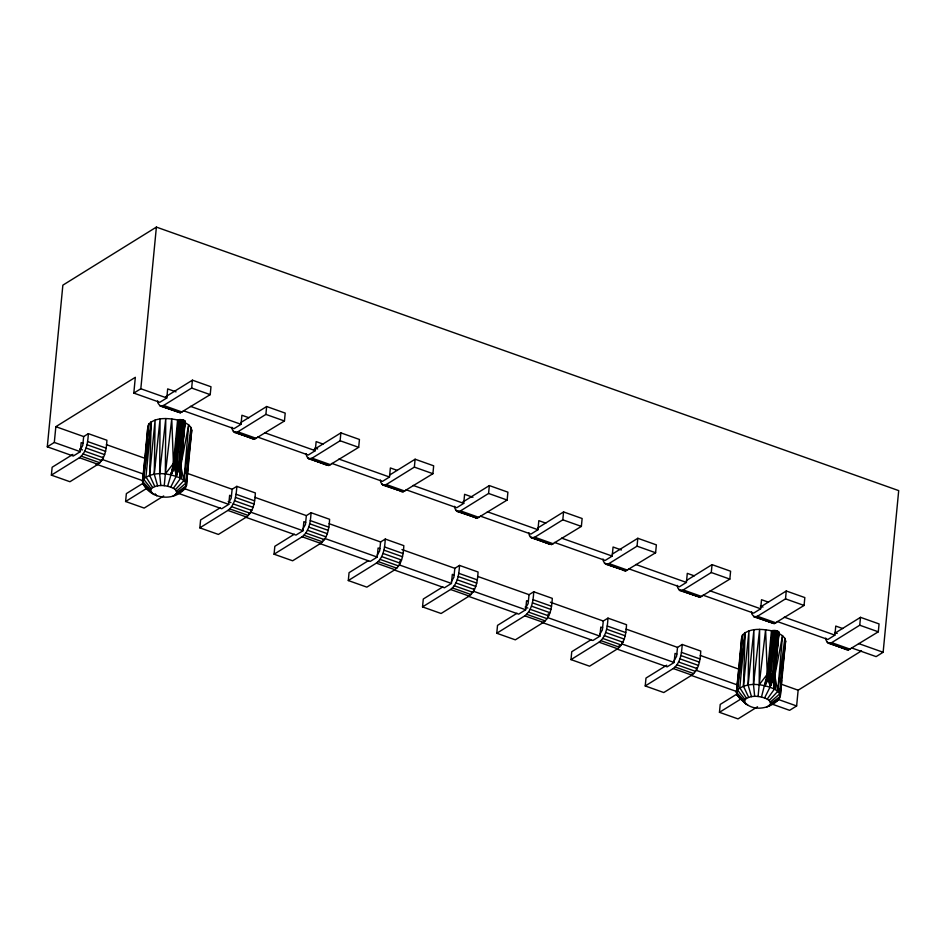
<?xml version="1.0" encoding="UTF-8"?>
<svg xmlns="http://www.w3.org/2000/svg" width="946" height="946" viewBox="0 0 946 946"><rect width="100%" height="100%" fill="white"/><g stroke="black" fill="none" stroke-linecap="round" stroke-linejoin="round"><path stroke-width="1.42" d="M152.093 493.233L150.591 490.194L151.171 488.739C157.308 483.749 166.638 485.239 173.39 488.254L180.591 478.25L180.591 466.839L188.68 424.896L184.943 422.543L185.014 421.088L183.713 420.19L177.6 419.941C168.175 418.203 156.374 416.89 148.782 423.985L147.883 426.516L142.574 481.479L143.106 484.021C151.573 499.642 174.194 501.794 185.451 488.041L186.409 485.629L191.742 430.194L190.997 427.509L188.68 424.896L183.902 480.556L175.377 489.638L176.89 492.677L174.868 495.385M768.72 706.201L770.742 703.493L769.228 700.454L777.754 691.372L782.531 635.712L784.849 638.325L785.594 641.01L780.261 696.445L779.303 698.858C771.073 708.318 754.08 712.267 744.75 702.535L745.022 699.555C751.159 694.565 760.489 696.055 767.241 699.07L774.443 689.066L774.443 677.655L782.531 635.712L778.795 633.359L778.097 640.608M176.89 492.677L186.409 485.629L185.889 483.075L183.902 480.556L180.591 478.25L180.651 466.626L185.274 421.597M770.742 703.493L780.261 696.445L779.74 693.891L777.754 691.372L774.443 689.066L774.502 677.442L779.126 632.413L776.607 630.663L771.451 630.757C762.027 629.019 750.225 627.706 742.634 634.801L741.735 637.332L736.426 692.295L736.958 694.837L738.944 697.356L745.945 704.049M160.82 485.558L159.638 473.757L160.075 418.948L154.269 474.218L157.604 485.83M754.672 696.374L753.489 684.573L753.927 629.764L748.12 685.034L751.455 696.646M150.591 490.194L142.574 481.479L143.544 479.066C153.772 470.741 169.334 473.213 180.591 478.25L181.088 465.089L177.493 463.114L173.414 463.434L165.337 473.97L164.249 485.688M744.443 701.01L736.426 692.295L737.395 689.882C747.624 681.558 763.186 684.029 774.443 689.066L774.94 675.905L772.421 674.167L767.265 674.25L759.189 684.786L758.089 696.504M184.482 420.615L180.296 464.108L178.841 468.577L180.591 478.25L181.064 465.586C180.426 471.226 172.716 467.738 173.414 463.434L171.758 418.889L165.337 473.97L165.763 418.558L159.638 473.757M778.333 631.431L774.147 674.924L772.693 679.394L774.443 689.066L775.022 672.5M154.269 474.218L155.109 420.048L149.598 475.306L154.801 486.492M181.679 419.622L176.37 468.164L176.181 476.287L170.753 487.084M748.12 685.034L748.96 630.864L743.45 686.122L748.653 697.308M167.631 486.209L170.99 474.833L174.785 466.981L176.311 468.128L176.181 476.287L178.841 468.577L177.576 468.577L176.181 476.287L174.785 466.981L177.493 463.114L176.37 468.164L178.569 463.339L182.755 419.847M775.531 630.438L770.221 678.98L770.032 687.115L764.605 697.9M149.598 475.306L151.254 421.762L143.544 479.066L151.171 488.739M743.45 686.122L745.105 632.578L737.395 689.882L745.022 699.555M143.343 481.147L143.106 484.021L150.899 491.719M143.946 473.958L144.3 469.654M144.773 463.895L145.258 458.148M145.613 453.832L147.883 426.516M744.75 702.535L736.958 694.837L737.431 689.09M738.034 681.9L738.388 677.584M738.743 673.28L739.346 666.09M739.583 663.217L741.735 637.332M186.409 485.629L188.502 460.643M188.751 457.71L189.366 450.367M189.614 447.423L190.099 441.546M780.261 696.445L781.621 680.28M781.857 677.348L782.484 669.993M782.85 665.582L783.335 659.705M783.714 655.306L784.199 649.429M176.571 491.151L185.889 483.075L190.997 427.509L183.902 480.556L180.757 466.035M770.422 701.967L779.74 693.891L784.849 638.325L777.754 691.372L774.916 676.402C774.289 682.054 766.544 678.554 767.265 674.25L765.61 629.705L759.189 684.786L759.614 629.374L753.489 684.573M83.023 443.26L81.167 442.61L80.292 451.668L73.28 456.031L47.3 446.808L62.862 285.16L156.386 227.099L898.7 490.619L883.138 652.267L876.126 656.619L851.506 647.88M47.3 446.808L54.312 442.444L55.838 426.681L135.325 377.324L133.812 393.098L159.791 402.322L166.803 397.97L167.679 388.901L176.027 391.869M55.838 426.681L83.674 436.555L88.345 433.658L106.898 440.245C106.437 448.747 105.266 458.739 97.994 464.309L69.933 481.727L51.38 475.14L52.136 467.253L72.877 454.387M83.674 436.555L82.728 445.519L80.197 449.835M51.38 475.14L79.429 457.722C86.701 452.153 87.883 442.16 88.345 433.658M100.229 461.033L102.57 459.579L102.818 456.989M163.682 495.964L144.17 508.085L125.605 501.498L126.362 493.611L143.449 483.004M133.812 393.098L140.824 388.747L156.386 227.099M143.544 479.066L148.782 423.985L142.574 481.479M151.254 421.762L145.944 476.961L152.602 487.486M177.6 419.941L173.414 463.434L170.99 474.833L174.584 466.756L177.493 463.114L174.159 466.189L170.99 474.833L174.253 463.162L178.439 419.669M179.456 419.527L175.258 463.02L173.697 465.302L170.99 474.833L174.301 466.39L177.493 463.114M174.159 466.189L176.37 462.996L180.556 419.504M178.569 463.339L176.949 468.412L176.181 476.287L178.759 468.589L177.576 468.577L180.296 464.108L180.591 478.25L181.088 465.089L180.284 467.513L180.591 478.25L179.279 468.424L180.296 464.108L177.233 468.495L176.181 476.287L175.116 467.3L176.311 468.128M177.233 468.495L179.527 463.682L183.713 420.19M180.284 467.513L185.014 421.088M181.171 461.683L181.869 454.435M182.152 451.538L184.659 425.44M160.252 406.059L163.599 405.467L191.66 388.049L192.416 380.174L210.982 386.76L210.213 394.636L180.39 412.787L160.252 406.059L158.1 403.327L157.675 400.915M186.196 472.965L232.137 489.259L236.807 486.362L255.361 492.949C254.9 501.451 253.729 511.443 246.457 517.013L218.396 534.431L199.843 527.844L200.599 519.957L220.111 507.848M177.99 493.197L221.742 508.735L228.755 504.372L229.63 495.314L231.486 495.964M232.137 489.259L231.191 498.223L228.66 502.539M183.429 410.718L234.017 428.668L241.029 424.316L241.904 415.247L248.869 417.718M199.843 527.844L227.891 510.426C235.164 504.857 236.346 494.864 236.807 486.362M248.692 513.737L251.033 512.283L251.281 509.693M234.478 432.417L237.836 431.825L265.897 414.407L266.654 406.52L285.207 413.106L284.45 420.994L254.616 439.133L234.478 432.417L232.326 429.685L231.9 427.261M254.864 497.336L306.362 515.617L311.045 512.708L329.598 519.307C329.137 527.797 327.955 537.789 320.682 543.371L292.633 560.789L274.068 554.202L274.825 546.315L294.348 534.194M245.381 517.119L295.98 535.081L302.992 530.73L303.867 521.66L305.724 522.322M306.362 515.617L305.428 524.569L302.886 528.897M257.655 437.064L308.254 455.026L315.266 450.674L316.141 441.605L323.094 444.076M274.068 554.202L302.129 536.784C309.401 531.203 310.572 521.211 311.045 512.708M308.715 458.763L312.062 458.171L340.122 440.753L340.879 432.878L359.445 439.464L358.676 447.34L328.841 465.491L308.715 458.763L306.563 456.031L306.137 453.619M329.102 523.682L380.599 541.963L385.27 539.066L403.824 545.653C403.363 554.155 402.192 564.147 394.92 569.717L366.859 587.135L348.305 580.548L349.062 572.661L368.573 560.552M319.606 543.477L370.205 561.439L377.218 557.076L378.093 548.018L379.949 548.668M380.599 541.963L379.653 550.927L377.123 555.243M331.892 463.422L382.48 481.372L389.492 477.021L390.367 467.951L397.332 470.422M348.305 580.548L376.354 563.13C383.627 557.561 384.809 547.568 385.27 539.066M399.862 561.096L399.484 564.987L451.455 583.434L452.33 574.364L454.186 575.026M382.941 485.121L386.299 484.529L414.36 467.111L415.117 459.224L433.67 465.81L432.913 473.698L403.079 491.837L382.941 485.121L380.789 482.389L380.363 479.965M401.932 549.543L454.825 568.321L459.508 565.412L478.061 572.011C477.6 580.501 476.417 590.493 469.145 596.075L441.096 613.493L422.531 606.906L423.288 599.019L442.811 586.898M454.825 568.321L453.891 577.273L451.348 581.601M406.118 489.768L456.717 507.73L463.729 503.378L464.604 494.309L472.953 497.277M422.531 606.906L450.592 589.488C457.864 583.907 459.035 573.915 459.508 565.412M471.38 592.787L473.721 591.333L473.97 588.743M457.178 511.467L460.525 510.875L488.585 493.457L489.342 485.582L507.907 492.168L507.139 500.044L477.304 518.195L457.178 511.467L455.026 508.735L454.6 506.323M477.564 576.386L529.062 594.667L533.733 591.77L552.287 598.357C551.825 606.859 550.655 616.851 543.382 622.421L515.322 639.839L496.768 633.252L497.525 625.365L517.036 613.256M468.069 596.181L518.668 614.143L525.68 609.78L526.555 600.722L528.412 601.372M529.062 594.667L528.116 603.631L525.586 607.947M480.355 516.126L530.942 534.076L537.955 529.725L538.83 520.655L545.795 523.126M496.768 633.252L524.817 615.834C532.09 610.265 533.272 600.272 533.733 591.77M548.325 613.8L547.947 617.691L599.918 636.138L600.793 627.068L602.637 627.73M531.404 537.825L534.762 537.233L562.811 519.815L563.58 511.928L582.133 518.514L581.376 526.402L551.542 544.541L531.404 537.825L529.252 535.093L528.826 532.669M550.395 602.247L603.288 621.025L607.971 618.128L626.524 624.715C626.063 633.205 624.88 643.197 617.608 648.779L589.559 666.197L570.994 659.61L571.751 651.723L591.274 639.602M603.288 621.025L602.354 629.977L599.811 634.305M554.581 542.472L605.18 560.434L612.192 556.082L613.067 547.013L621.416 549.981M570.994 659.61L599.055 642.192C606.327 636.611 607.498 626.619 607.971 618.128M618.672 646.224L622.184 644.037L622.433 641.447M605.641 564.171L608.988 563.58L637.048 546.161L637.805 538.286L656.37 544.872L655.602 552.748L625.767 570.899L605.641 564.171L603.489 561.439L603.063 559.027M626.027 629.09L677.525 647.383L682.196 644.474L700.75 651.061C700.288 659.563 699.118 669.555 691.845 675.125L663.785 692.543L645.231 685.956L645.988 678.069L666.729 665.204M616.532 648.885L667.131 666.847L674.143 662.484L675.018 653.426L676.875 654.076M677.525 647.383L676.579 656.335L674.049 660.651M628.818 568.83L679.405 586.78L686.418 582.429L687.293 573.359L694.258 575.83M645.231 685.956L673.28 668.538C680.552 662.969 681.735 652.977 682.196 644.474M696.67 667.805L696.41 670.395L737.442 684.963M679.867 590.529L683.225 589.937L711.274 572.519L712.042 564.632L730.596 571.218L729.839 579.106L700.005 597.245L679.867 590.529L677.714 587.797L677.289 585.373M757.533 706.78L738.022 718.901L719.457 712.314L720.213 704.427L737.301 693.82M737.395 689.882L742.634 634.801L736.426 692.295M745.105 632.578L739.784 687.777L746.453 698.302M703.044 595.176L753.643 613.138L760.655 608.786L761.53 599.717L768.483 602.188M771.451 630.757L767.265 674.25L761.483 697.025M769.394 678.471L770.032 687.115L771.085 679.311L774.147 674.924L773.13 679.24L774.443 689.066L774.135 678.329L774.94 675.905L774.443 689.066L774.147 674.924L771.428 679.394L772.61 679.405L770.032 687.115L768.968 678.116L770.162 678.944L768.637 677.797L770.032 687.115L771.428 679.394L772.693 679.394L770.032 687.115L770.162 678.944L771.345 673.93L764.841 685.649L768.105 673.978L772.291 630.485M773.296 630.343L769.11 673.836L767.549 676.118L764.841 685.649L768.436 677.573L771.345 673.93L768.01 677.005L764.841 685.649L768.105 673.978M768.01 677.005L770.221 673.812L774.407 630.32M776.607 630.663L772.421 674.167L770.801 679.228L770.032 687.115L772.042 679.453M771.085 679.311L773.379 674.498L777.565 631.006M774.135 678.329L778.865 631.904M775.294 669.602L776.832 653.662M777.115 650.753L777.813 643.505M754.104 616.875L757.45 616.284L785.511 598.865L786.268 590.99L804.833 597.576L804.065 605.452L774.23 623.603L754.104 616.875L751.952 614.143L751.526 611.731M771.841 704.013L789.614 710.328L796.627 705.964L798.14 690.202L861.499 650.872M777.281 621.534L827.868 639.484L834.88 635.133L835.756 626.063L842.72 628.534M828.329 643.233L831.688 642.641L859.737 625.223L860.505 617.336L879.059 623.922L878.302 631.81L848.467 649.949L828.329 643.233L826.177 640.501L825.752 638.077M185.877 483.666L186.161 480.757M186.87 473.485L187.154 470.576M187.722 464.746L188.006 461.837M188.715 454.565L189.141 450.201M189.708 444.372L189.992 441.463M780.012 691.573L780.296 688.664M780.864 682.846L781.148 679.938M781.857 672.653L782.141 669.744M782.85 662.472L783.134 659.551M783.702 653.733L784.128 649.37M736.958 694.837L737.395 690.509M185.889 483.075L191.742 430.194M779.74 693.891L785.594 641.01L784.695 643.552M180.591 478.25L179.574 468.258L180.296 464.108L179.574 468.258L180.591 478.25L180.083 467.809L180.828 464.581L179.846 468.057M773.698 678.873L774.679 675.397L773.934 678.625L774.443 689.066L773.367 679.11L774.147 674.924L773.426 679.074L774.443 689.066L774.94 675.905M180.071 467.821L180.828 464.581M774.679 675.397L773.923 678.637L774.443 689.066M174.253 463.162L170.99 474.833L174.04 465.988L176.37 462.996L173.697 465.302M178.191 468.637L176.181 476.287L175.542 467.643M181.088 465.089L180.473 467.147L181.064 465.586M774.325 677.963L774.916 676.402M770.221 678.98L772.421 674.167M176.949 468.412L179.527 463.682M770.801 679.228L773.379 674.498M767.549 676.118L770.221 673.812L767.892 676.804L764.841 685.649L767.502 675.976L769.11 673.836L767.289 675.184M771.345 673.93L768.152 677.206L764.841 685.649L767.679 676.402L770.221 673.812M176.37 462.996L173.828 465.586L170.99 474.833L173.65 465.16L175.258 463.02L173.437 464.368M172.68 496.378L178.274 492.559M766.532 707.194L773.249 702.606M176.311 494.131L185.451 488.041M770.162 704.947L779.303 698.858M165.585 396.823L192.416 380.174M241.029 422.424L266.654 406.52M125.605 501.498L147.564 487.864M314.048 449.527L340.879 432.878M389.492 475.129L415.117 459.224M322.917 540.083L325.258 538.629L377.218 557.076M462.511 502.231L489.342 485.582M537.955 527.833L563.58 511.928M451.455 583.434L444.443 587.785L393.843 569.823M612.192 554.179L637.805 538.286M686.418 580.537L712.042 564.632M599.918 636.138L592.906 640.489L542.306 622.527M760.655 606.883L786.268 590.99M834.88 633.241L860.505 617.336M719.457 712.314L741.416 698.68M179.397 491.79L183.051 490.134M774.467 702.062L776.903 700.951M178.759 468.589L178.073 468.637L176.181 476.287L175.116 467.3M772.61 679.405L771.924 679.453L770.032 687.115L768.968 678.116M191.66 388.049L210.213 394.636M265.897 414.407L284.45 420.994M340.122 440.753L358.676 447.34M414.36 467.111L432.913 473.698M488.585 493.457L507.139 500.044M562.811 519.815L581.376 526.402M637.048 546.161L655.602 552.748M711.274 572.519L729.839 579.106M785.511 598.865L804.065 605.452M859.737 625.223L878.302 631.81M314.959 448.026L317.608 448.972M760.348 606.138L762.996 607.084M834.573 632.496L837.222 633.43M140.824 388.747L166.803 397.97M190.442 406.354L241.029 424.316M264.667 432.712L315.266 450.674M338.905 459.058L389.492 477.021M413.13 485.416L463.729 503.378M487.367 511.762L537.955 529.725M561.593 538.12L612.192 556.082M635.83 564.466L686.418 582.429M710.056 590.824L760.655 608.786M784.293 617.17L834.88 635.133M858.519 643.528L883.138 652.267M163.599 405.467L182.164 412.054M237.836 431.825L256.39 438.412M312.062 458.171L330.627 464.758M386.299 484.529L404.853 491.116M460.525 510.875L479.09 517.462M534.762 537.233L553.315 543.82M608.988 563.58L627.553 570.166M683.225 589.937L701.778 596.524M757.45 616.284L776.016 622.87M831.688 642.641L850.241 649.228M160.3 405.562L177.541 411.676M233.213 431.435L253.043 439.003M307.438 457.793L327.269 465.361M381.676 484.139L398.905 490.265M455.901 510.497L473.13 516.611M530.138 536.843L549.969 544.411M604.364 563.201L621.593 569.315M678.601 589.547L697.155 596.134M754.151 616.378L771.38 622.492M827.064 642.251L846.883 649.819M161.825 406.201L180.39 412.787M236.062 432.547L254.616 439.133M310.288 458.905L328.841 465.491M384.525 485.251L403.079 491.837M458.751 511.609L477.304 518.195M532.988 537.955L551.542 544.541M607.214 564.313L625.767 570.899M681.451 590.659L700.005 597.245M755.677 617.017L774.23 623.603M829.914 643.363L848.467 649.949M106.401 444.632L145.377 458.467M700.253 655.448L739.228 669.283M781.443 684.265L798.14 690.202M87.588 441.546L106.141 448.132M236.051 494.25L254.604 500.836M310.276 520.596L328.841 527.182M384.514 546.954L403.067 553.54M458.739 573.3L477.304 579.886M532.976 599.658L551.53 606.244M607.202 626.004L625.767 632.59M681.439 652.362L699.993 658.948M87.056 444.75L105.609 451.337M235.519 497.454L254.072 504.041M309.744 523.812L328.309 530.399M383.981 550.158L402.535 556.745M458.207 576.516L476.772 583.103M532.444 602.862L550.998 609.449M606.67 629.22L625.235 635.807M680.907 655.566L699.461 662.153M86.074 448.037L104.639 454.624M234.537 500.741L253.102 507.328M308.774 527.099L327.328 533.686M383 553.445L401.565 560.032M457.237 579.803L475.791 586.39M531.463 606.15L550.028 612.736M605.7 632.507L624.254 639.094M679.926 658.854L698.491 665.44M79.724 448.936L82.503 449.929M228.187 501.64L230.966 502.633M525.113 607.048L527.892 608.042M84.726 451.183L103.28 457.769M233.189 503.887L251.742 510.473M307.426 530.233L325.98 536.831M381.652 556.591L400.205 563.177M455.877 582.937L474.443 589.535M530.115 609.295L548.668 615.881M604.34 635.641L622.906 642.239M678.578 661.999L697.131 668.586M54.312 442.444L80.292 451.668M102.57 459.579L143.591 474.135M183.63 488.361L228.755 504.372M251.033 512.283L302.992 530.73M473.721 591.333L525.68 609.78M622.184 644.037L674.143 662.484M777.482 699.177L796.627 705.964M83.094 453.962L101.648 460.548M231.557 506.666L250.111 513.252M305.783 533.024L324.348 539.61M380.02 559.37L398.573 565.956M454.246 585.728L472.811 592.314M528.483 612.074L547.036 618.66M602.708 638.432L621.274 645.018M676.946 664.778L695.499 671.364M81.285 456.197L99.85 462.783M229.748 508.901L248.313 515.487M303.985 535.247L322.539 541.845M378.211 561.605L396.776 568.191M452.448 587.951L471.002 594.549M526.674 614.309L545.239 620.895M600.911 640.655L619.464 647.253M675.137 667.013L693.69 673.599M79.429 457.722L97.994 464.309M227.891 510.426L246.457 517.013M302.129 536.784L320.682 543.371M376.354 563.13L394.92 569.717M450.592 589.488L469.145 596.075M524.817 615.834L543.382 622.421M599.055 642.192L617.608 648.779M673.28 668.538L691.845 675.125M95.546 463.93L143.414 480.923M690.769 675.231L737.265 691.739M767.241 699.07L769.228 700.454M738.944 697.356L747.931 705.432M173.39 488.254L175.377 489.638M145.093 486.54L154.08 494.616M622.917 569.788L624.194 570.769M474.454 517.084L475.732 518.065M400.229 490.726L401.506 491.707M155.156 493.8L156.729 495.787M190.844 432.736L190.595 435.668L190.844 432.736"/></g></svg>
